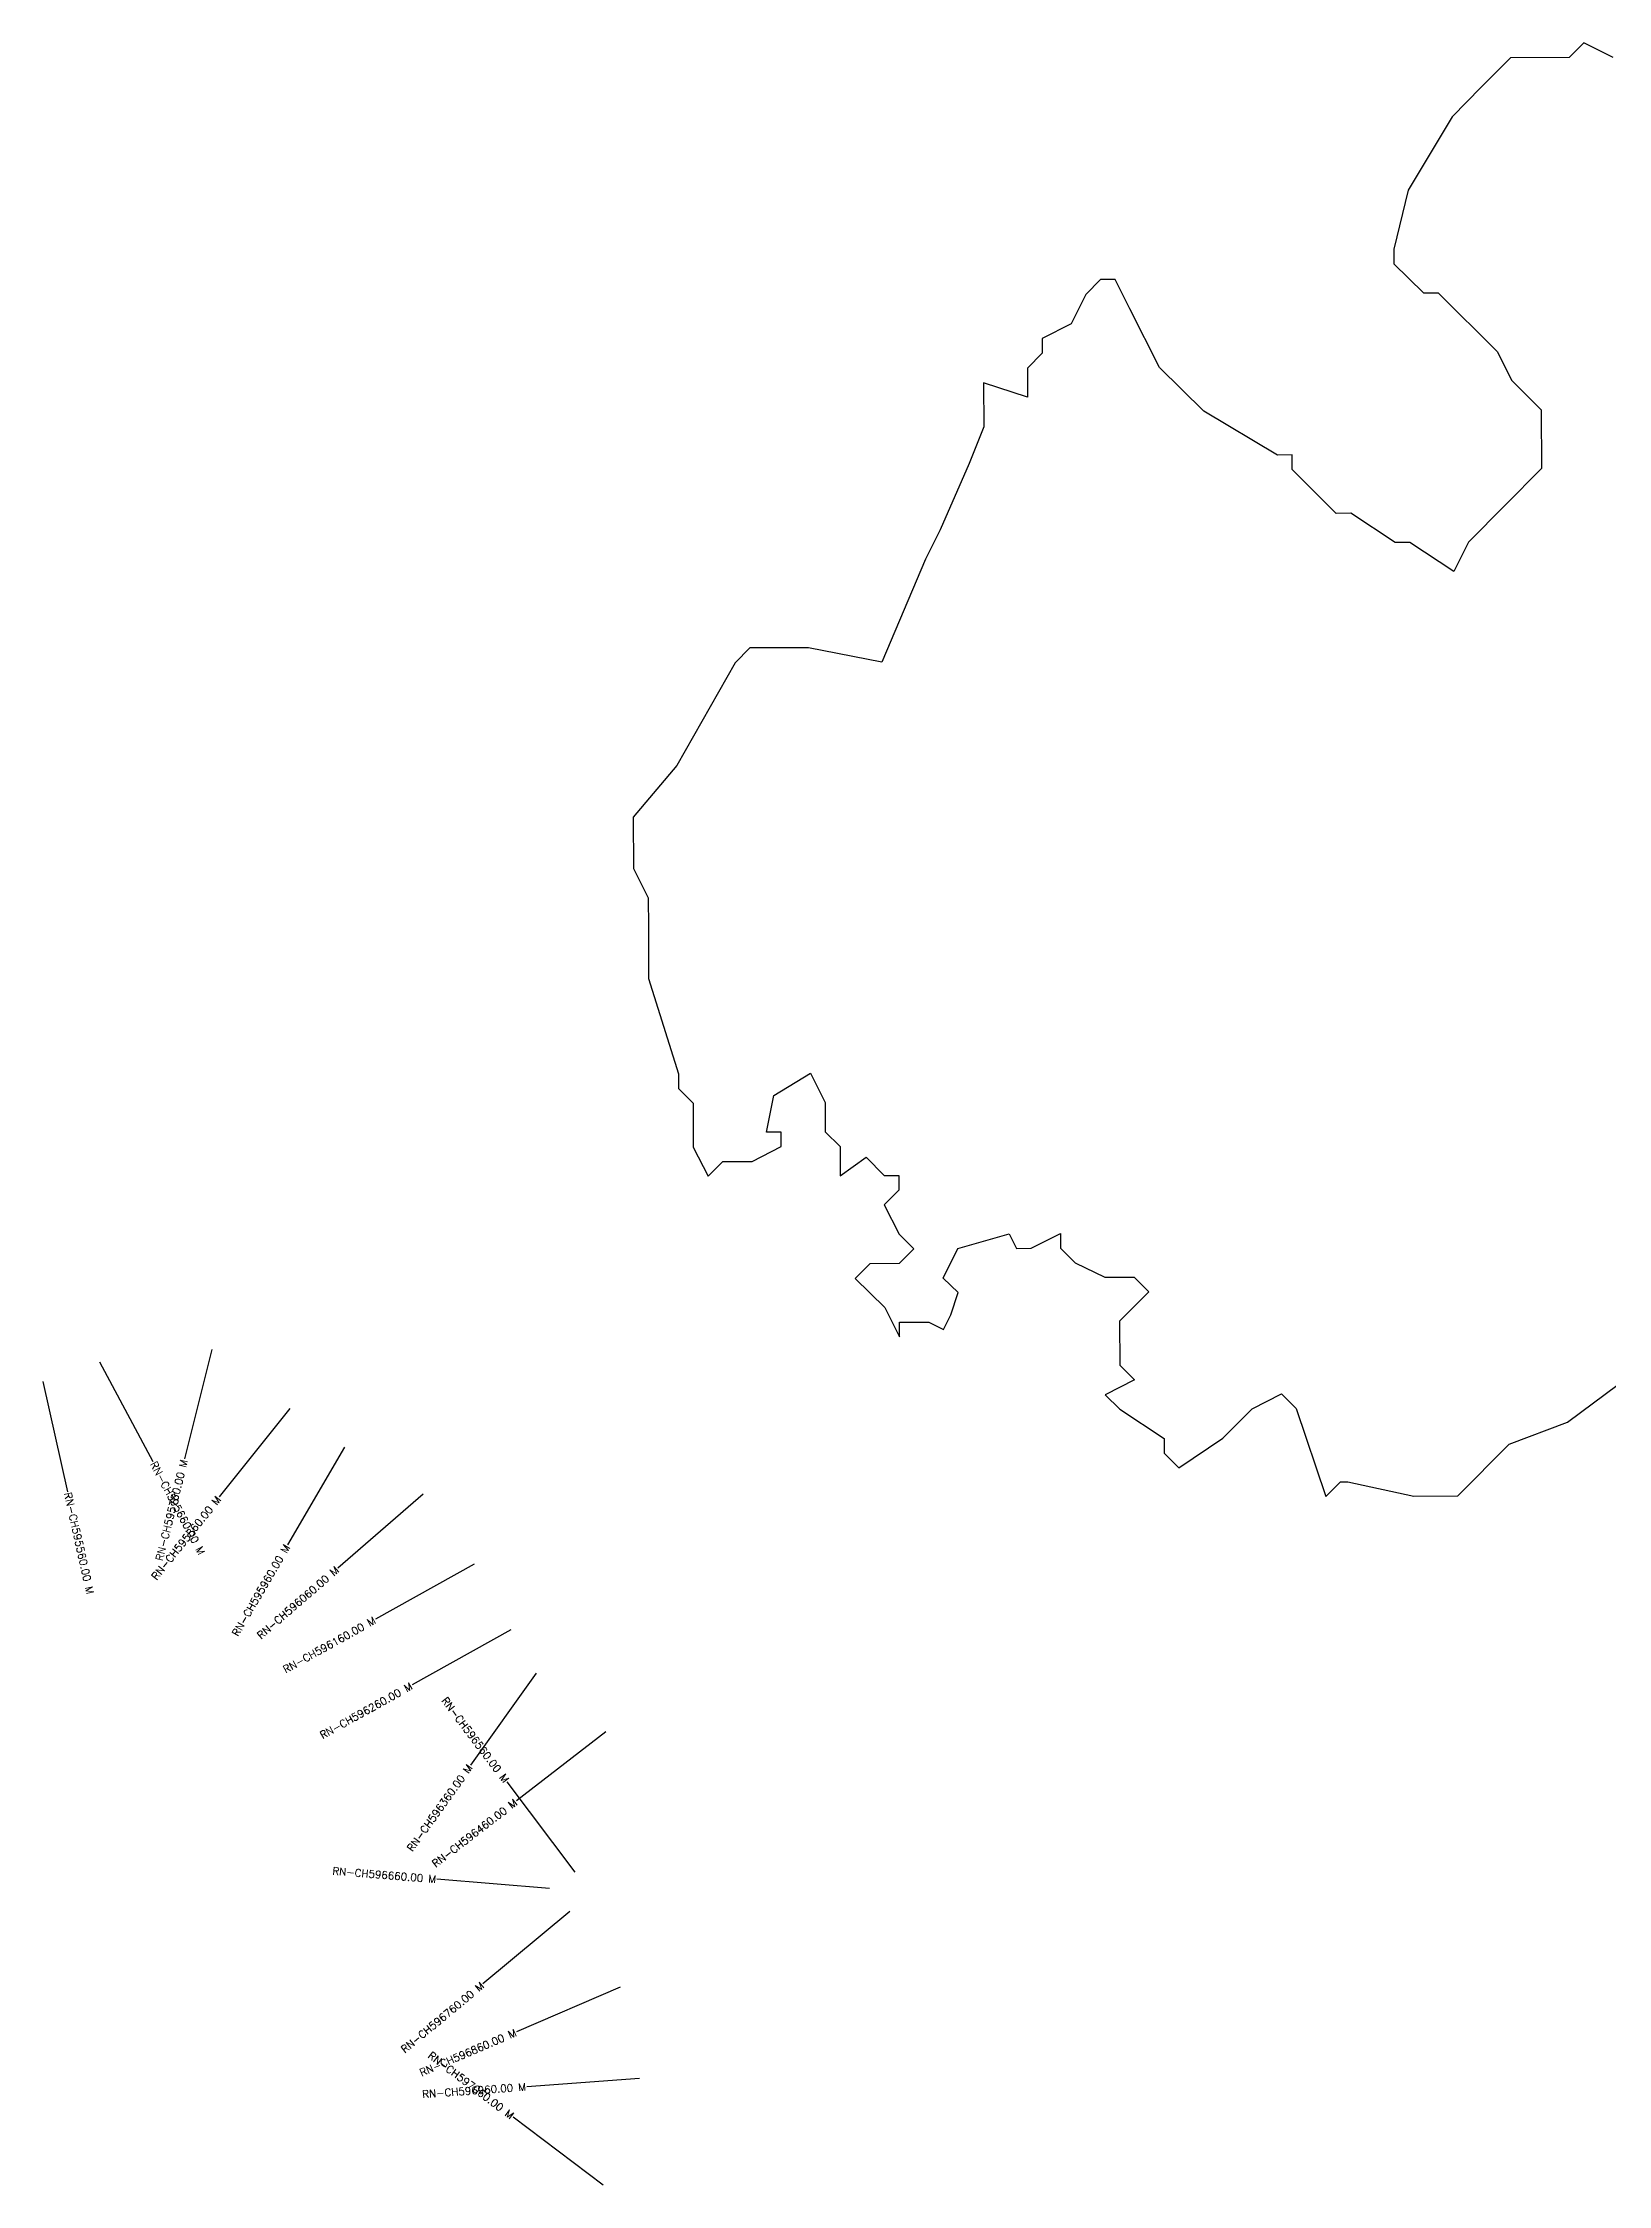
# Model space of a CAD drawing. Header units: metres. Extents: x 320455 to 329232, y 1832879 to 1836197.
# Drawn here: x 322766 to 324843, y 1832879 to 1835723 of the extents above; entities that cross this region are included whole.
import ezdxf
from ezdxf.enums import TextEntityAlignment as Align

# ---------------------------------------------------------------- set-up
doc = ezdxf.new("R2010")
doc.units = ezdxf.units.M
for name, color, linetype in [('CS', 134, 'Continuous'), ('CSMark', 6, 'Continuous'), ('VILLAGE BOUNDRY', 10, 'Continuous')]:
    doc.layers.add(name, color=color, linetype=linetype)
doc.styles.get("Standard").update_dxf_attribs({"font": 'simplex.shx'})

msp = doc.modelspace()

# ---------------------------------------------------------------- linework, layer by layer
at = {"layer": 'CS'}
for p, q in [((322990, 1833988.3), (322953.7, 1833842.8)), ((322765.8, 1833945.7), (322798.5, 1833799.3)), ((322840.9, 1833971.6), (322911.6, 1833839.3)), ((323093.6, 1833909.6), (322999.8, 1833792.6)), ((323166, 1833858.4), (323090.5, 1833728.9)), ((323270.6, 1833796.2), (323157.3, 1833697.9)), ((323338.2, 1833703.1), (323207.2, 1833630)), ((323386.9, 1833615.8), (323255.9, 1833542.7)), ((323420.6, 1833558.4), (323333.2, 1833436.4)), ((323513, 1833480.5), (323394.2, 1833388.9)), ((323472.1, 1833294.1), (323381.8, 1833413.9)), ((323438.2, 1833272.6), (323288.7, 1833284.8)), ((323465.3, 1833241.9), (323349.9, 1833146)), ((323532.1, 1833141.6), (323394.3, 1833082.3)), ((323557.6, 1833020.2), (323408, 1833009.4)), ((323509.5, 1832878.7), (323389.8, 1832969.1))]:
    msp.add_line(p, q, dxfattribs=at)
at = {"layer": 'VILLAGE BOUNDRY'}
msp.add_lwpolyline([(324850.1, 1835703.4), (324811, 1835722.8), (324791.6, 1835703.2), (324713.7, 1835702.9), (324694.3, 1835683.3), (324674.9, 1835663.8), (324636.1, 1835624.6), (324578.1, 1835527), (324558.9, 1835449), (324559, 1835429.5), (324598.2, 1835390.7), (324617.6, 1835390.8), (324695.9, 1835313.2), (324715.5, 1835274.4), (324754.6, 1835235.6), (324755, 1835157.7), (324706.5, 1835108.8), (324658, 1835059.9), (324638.7, 1835020.8), (324580, 1835059.5), (324560.6, 1835059.4), (324502, 1835098.2), (324482.5, 1835098.1), (324462.9, 1835117.5), (324423.9, 1835156.3), (324423.8, 1835175.7), (324404.3, 1835175.6), (324306.6, 1835233.6), (324247.9, 1835291.9), (324208.6, 1835369.6), (324189, 1835408.5), (324169.6, 1835408.4), (324150.1, 1835388.8), (324130.8, 1835349.8), (324092, 1835330.1), (324092, 1835310.7), (324072.7, 1835291.1), (324072.8, 1835252.2), (324014.3, 1835271.4), (324014.6, 1835212.9), (323995.3, 1835164.2), (323956.7, 1835076.3), (323937.4, 1835037.3), (323879.5, 1834900.7), (323782, 1834919.8), (323704.2, 1834919.5), (323684.8, 1834899.9), (323607.4, 1834763.2), (323549.3, 1834694.8), (323549.6, 1834626.6), (323569.2, 1834587.7), (323569.4, 1834548.8), (323569.6, 1834490.3), (323569.7, 1834480.6), (323609.2, 1834354.2), (323609.2, 1834334.7), (323628.8, 1834315.3), (323629.1, 1834256.9), (323648.7, 1834218), (323668.1, 1834237.6), (323707.1, 1834237.8), (323745.9, 1834257.4), (323745.9, 1834276.8), (323726.3, 1834276.8), (323735.9, 1834325.5), (323784.4, 1834354.9), (323804.1, 1834316.1), (323804.3, 1834277.1), (323823.8, 1834257.7), (323824, 1834218.7), (323858.3, 1834243.6), (323882.4, 1834219), (323901.9, 1834219.1), (323902, 1834199.6), (323882.6, 1834180.1), (323902.3, 1834141.2), (323921.8, 1834121.8), (323902.4, 1834102.2), (323863.5, 1834102), (323844.1, 1834082.5), (323883.2, 1834043.7), (323902.8, 1834004.8), (323902.8, 1834024.3), (323941.7, 1834024.5), (323961.2, 1834014.8), (323970.9, 1834034.3), (323980.5, 1834063.6), (323960.9, 1834083), (323980.2, 1834122), (324048.3, 1834141.8), (324058.2, 1834122.3), (324077.6, 1834122.4), (324116.5, 1834142.1), (324116.6, 1834122.6), (324136.1, 1834103.2), (324175.2, 1834083.9), (324214.1, 1834084.1), (324233.7, 1834064.7), (324194.9, 1834025.6), (324195.1, 1833967.1), (324214.7, 1833947.7), (324175.9, 1833928.1), (324195.4, 1833908.7), (324254, 1833870), (324254.1, 1833850.5), (324273.7, 1833831.1), (324331.9, 1833870.3), (324370.7, 1833909.4), (324409.6, 1833929.1), (324429.2, 1833909.7), (324468.6, 1833793), (324488, 1833812.6), (324497.7, 1833812.6), (324585.4, 1833793.5), (324643.9, 1833793.7), (324711.8, 1833862.2), (324789.5, 1833891.7), (324974, 1834028.9)], dxfattribs=at)

# ---------------------------------------------------------------- texts
at = {"layer": 'CSMark'}
for s, rotation, p in [('RN-CH595660.00 M', 298.1126, (322912.1, 1833838.4)), ('RN-CH595560.00 M', 282.6129, (322798.7, 1833798.4))]:
    msp.add_text(s, height=10, rotation=rotation, dxfattribs=at).set_placement(p, align=Align.MIDDLE_LEFT)
for s, rotation, p in [('RN-CH595760.00 M', 75.97, (322953.4, 1833841.8)), ('RN-CH595860.00 M', 51.281, (322999.2, 1833791.8)), ('RN-CH595960.00 M', 59.7556, (323089.9, 1833728)), ('RN-CH596060.00 M', 40.9283, (323156.5, 1833697.2)), ('RN-CH596160.00 M', 29.1522, (323206.3, 1833629.5)), ('RN-CH596260.00 M', 29.1522, (323255.1, 1833542.2)), ('RN-CH596560.00 M', 306.9975, (323381.2, 1833414.7)), ('RN-CH596360.00 M', 54.4028, (323332.7, 1833435.6)), ('RN-CH596460.00 M', 37.6622, (323393.4, 1833388.2)), ('RN-CH596660.00 M', 355.3615, (323287.7, 1833284.8)), ('RN-CH596760.00 M', 39.7302, (323349.2, 1833145.4)), ('RN-CH596860.00 M', 23.2824, (323393.4, 1833081.9)), ('RN-CH597060.00 M', 322.9443, (323389, 1832969.7)), ('RN-CH596960.00 M', 4.1362, (323407, 1833009.3))]:
    msp.add_text(s, height=10, rotation=rotation, dxfattribs=at).set_placement(p, align=Align.MIDDLE_RIGHT)

doc.saveas('drawing.dxf')
